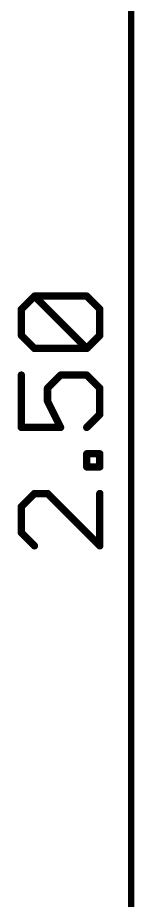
# Model space of a CAD drawing. Extents: x -11.6 to 46, y -5.8 to 74.7.
# Drawn here: x -11.56 to -9.14, y 21.99 to 40.3 of the extents above; entities that cross this region are included whole.
import ezdxf

# ---------------------------------------------------------------- set-up
doc = ezdxf.new("R2010")
doc.units = 0
doc.layers.add('47', color=253, linetype='CONTINUOUS')

msp = doc.modelspace()

# ---------------------------------------------------------------- linework, layer by layer
at = {"layer": '47'}
for points, const_width in [([(-9.2075, 0.065), (-9.2075, 63.435)], 0.13), ([(-11.4852, 34.2512), (-11.214, 34.5224)], 0.1524), ([(-11.214, 34.5224), (-10.1294, 34.5224)], 0.1524), ([(-10.1294, 33.4377), (-11.214, 34.5224)], 0.1524), ([(-10.1294, 34.5224), (-9.8582, 34.2512)], 0.1524), ([(-11.4852, 33.7089), (-11.4852, 34.2512)], 0.1524), ([(-9.8582, 34.2512), (-9.8582, 33.7089)], 0.1524), ([(-11.214, 33.4377), (-11.4852, 33.7089)], 0.1524), ([(-9.8582, 33.7089), (-10.1294, 33.4377)], 0.1524), ([(-10.1294, 33.4377), (-11.214, 33.4377)], 0.1524), ([(-11.4852, 32.8852), (-11.4852, 31.8005)], 0.1524), ([(-10.9429, 32.614), (-10.6717, 32.8852)], 0.1524), ([(-10.6717, 32.8852), (-10.1294, 32.8852)], 0.1524), ([(-10.1294, 32.8852), (-9.8582, 32.614)], 0.1524), ([(-10.9429, 32.3429), (-10.9429, 32.614)], 0.1524), ([(-9.8582, 32.614), (-9.8582, 32.0717)], 0.1524), ([(-10.6717, 31.8005), (-10.9429, 32.3429)], 0.1524), ([(-9.8582, 32.0717), (-10.1294, 31.8005)], 0.1524), ([(-11.4852, 31.8005), (-10.6717, 31.8005)], 0.1524), ([(-10.1294, 30.982), (-10.1294, 31.2531)], 0.1524), ([(-10.1294, 31.2531), (-9.8582, 31.2531)], 0.1524), ([(-9.8582, 31.2531), (-9.8582, 30.982)], 0.1524), ([(-9.8582, 30.982), (-10.1294, 30.982)], 0.1524), ([(-11.214, 30.4295), (-11.4852, 30.1583)], 0.1524), ([(-10.9429, 30.4295), (-11.214, 30.4295)], 0.1524), ([(-9.8582, 29.3448), (-10.9429, 30.4295)], 0.1524), ([(-9.8582, 30.4295), (-9.8582, 29.3448)], 0.1524), ([(-11.4852, 30.1583), (-11.4852, 29.616)], 0.1524), ([(-11.4852, 29.616), (-11.214, 29.3448)], 0.1524)]:
    msp.add_lwpolyline(points, dxfattribs=dict(at, const_width=const_width))
at = {"layer": '47', "const_width": 0.0762}
for points in [[(-11.1871, 34.5493, 1), (-11.241, 34.4954)], [(-11.214, 34.5605, 1), (-11.214, 34.4843)], [(-11.1871, 34.4954, 1), (-11.241, 34.5493)], [(-10.1024, 34.5493, 1), (-10.1563, 34.4954)], [(-10.1294, 34.4843, 1), (-10.1294, 34.5605)], [(-11.4471, 34.2512, 1), (-11.5233, 34.2512)], [(-11.5121, 34.2781, 1), (-11.4582, 34.2243)], [(-9.8201, 34.2512, 1), (-9.8963, 34.2512)], [(-9.8851, 34.2243, 1), (-9.8313, 34.2781)], [(-11.4582, 33.7358, 1), (-11.5121, 33.6819)], [(-11.5233, 33.7089, 1), (-11.4471, 33.7089)], [(-9.8963, 33.7089, 1), (-9.8201, 33.7089)], [(-9.8313, 33.6819, 1), (-9.8851, 33.7358)], [(-11.214, 33.4758, 1), (-11.214, 33.3996)], [(-11.241, 33.4108, 1), (-11.1871, 33.4646)], [(-10.1563, 33.4646, 1), (-10.1024, 33.4108)], [(-10.1563, 33.4108, 1), (-10.1024, 33.4646)], [(-10.1294, 33.3996, 1), (-10.1294, 33.4758)], [(-11.4471, 32.8852, 1), (-11.5233, 32.8852)], [(-10.6717, 32.9233, 1), (-10.6717, 32.8471)], [(-10.6448, 32.8583, 1), (-10.6986, 32.9121)], [(-10.1024, 32.9121, 1), (-10.1563, 32.8583)], [(-10.1294, 32.8471, 1), (-10.1294, 32.9233)], [(-10.9048, 32.614, 1), (-10.981, 32.614)], [(-10.9698, 32.641, 1), (-10.9159, 32.5871)], [(-9.8201, 32.614, 1), (-9.8963, 32.614)], [(-9.8851, 32.5871, 1), (-9.8313, 32.641)], [(-10.9088, 32.3599, 1), (-10.9769, 32.3258)], [(-10.981, 32.3429, 1), (-10.9048, 32.3429)], [(-9.8963, 32.0717, 1), (-9.8201, 32.0717)], [(-9.8313, 32.0448, 1), (-9.8851, 32.0986)], [(-11.4852, 31.8386, 1), (-11.4852, 31.7624)], [(-10.7058, 31.7835, 1), (-10.6376, 31.8176)], [(-10.6717, 31.7624, 1), (-10.6717, 31.8386)], [(-10.1563, 31.8275, 1), (-10.1024, 31.7736)], [(-11.5233, 31.8005, 1), (-11.4471, 31.8005)], [(-10.0913, 31.2531, 1), (-10.1675, 31.2531)], [(-10.1294, 31.2912, 1), (-10.1294, 31.215)], [(-9.8201, 31.2531, 1), (-9.8963, 31.2531)], [(-9.8582, 31.215, 1), (-9.8582, 31.2912)], [(-10.1294, 31.0201, 1), (-10.1294, 30.9439)], [(-10.1675, 30.982, 1), (-10.0913, 30.982)], [(-9.8963, 30.982, 1), (-9.8201, 30.982)], [(-9.8582, 30.9439, 1), (-9.8582, 31.0201)], [(-11.214, 30.4676, 1), (-11.214, 30.3914)], [(-11.1871, 30.4025, 1), (-11.241, 30.4564)], [(-10.9159, 30.4564, 1), (-10.9698, 30.4025)], [(-10.9429, 30.3914, 1), (-10.9429, 30.4676)], [(-9.8201, 30.4295, 1), (-9.8963, 30.4295)], [(-11.4471, 30.1583, 1), (-11.5233, 30.1583)], [(-11.5121, 30.1852, 1), (-11.4582, 30.1314)], [(-11.4582, 29.6429, 1), (-11.5121, 29.589)], [(-11.5233, 29.616, 1), (-11.4471, 29.616)], [(-11.241, 29.3179, 1), (-11.1871, 29.3718)], [(-9.8963, 29.3448, 1), (-9.8201, 29.3448)], [(-9.8851, 29.3179, 1), (-9.8313, 29.3718)]]:
    msp.add_lwpolyline(points, format="xyb", dxfattribs=at)

doc.saveas('drawing.dxf')
